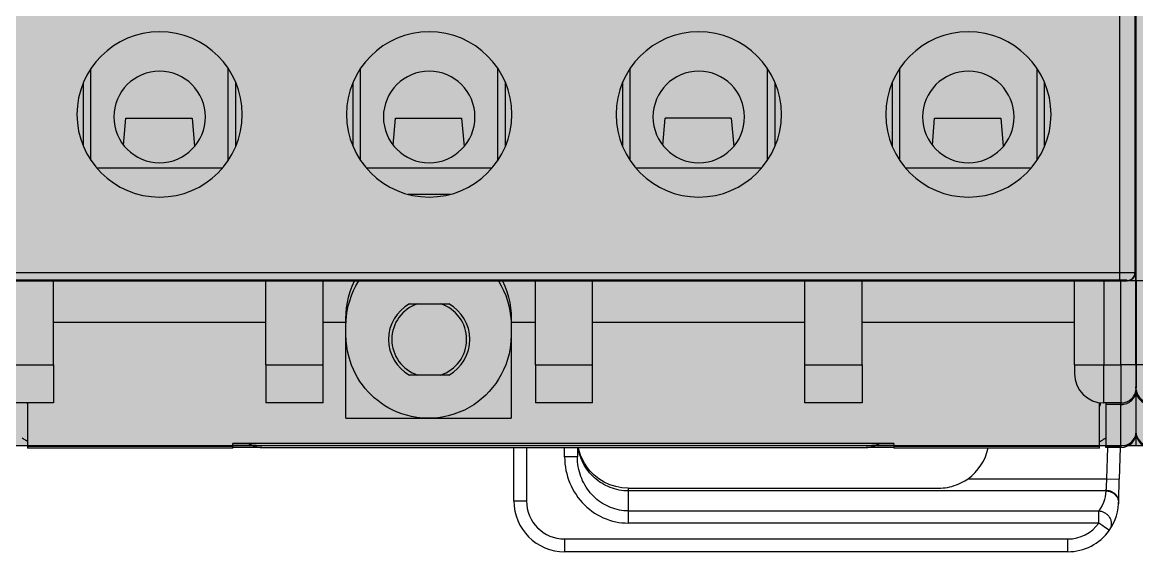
# Model space of a CAD drawing. Extents: x 20 to 1829, y -86 to 701.
# Drawn here: x 1257.72 to 1301.53, y 107.06 to 127.88 of the extents above; entities that cross this region are included whole.
import ezdxf

# ---------------------------------------------------------------- set-up
doc = ezdxf.new("R2010")
doc.units = 0
doc.layers.add('MAIN-1', color=7, linetype='Continuous')
doc.layers.add('SYMS', color=7, linetype='Continuous')

msp = doc.modelspace()

# ---------------------------------------------------------------- hatches: boundary and pattern name
at = {"layer": 'SYMS', "true_color": 0x8fbdb9}
h = msp.add_hatch(color=253, dxfattribs=at)
h.dxf.hatch_style = 1
h.paths.add_polyline_path([(1256.526, 111.226), (1301.504, 111.226), (1301.504, 181.726), (1256.526, 181.726)])
h = msp.add_hatch(color=253, dxfattribs=at)
h.dxf.hatch_style = 1
h.paths.add_polyline_path([(1301.515, 111.226), (1346.493, 111.226), (1346.493, 181.726), (1301.515, 181.726)])

# ---------------------------------------------------------------- linework, layer by layer
at = {"layer": 'MAIN-1'}
for p, q in [((1300.865, 118.043), (1300.865, 128.256)), ((1301.465, 128.256), (1301.465, 118.027)), ((1301.504, 117.706), (1301.504, 128.256)), ((1301.515, 117.706), (1301.515, 128.256)), ((1260.415, 122.447), (1260.415, 126.065)), ((1265.815, 122.447), (1265.815, 126.065)), ((1271.015, 122.447), (1271.015, 126.065)), ((1276.415, 122.447), (1276.415, 126.065)), ((1281.615, 122.447), (1281.615, 126.065)), ((1287.015, 122.447), (1287.015, 126.065)), ((1292.215, 122.447), (1292.215, 126.065)), ((1297.615, 122.447), (1297.615, 126.065)), ((1260.115, 125.506), (1260.115, 123.006)), ((1262.126, 125.66), (1262.127, 125.66)), ((1262.29, 125.755), (1262.29, 125.755)), ((1266.115, 123.006), (1266.115, 125.506)), ((1270.715, 125.506), (1270.715, 123.006)), ((1276.715, 123.006), (1276.715, 125.506)), ((1281.315, 125.506), (1281.315, 123.006)), ((1287.315, 123.006), (1287.315, 125.506)), ((1291.915, 125.506), (1291.915, 123.006)), ((1297.915, 123.006), (1297.915, 125.506)), ((1261.699, 123.045), (1261.79, 124.112)), ((1261.79, 124.112), (1264.39, 124.112)), ((1264.39, 124.112), (1264.487, 122.99)), ((1272.299, 123.045), (1272.39, 124.112)), ((1272.39, 124.112), (1274.99, 124.112)), ((1274.99, 124.112), (1275.087, 122.99)), ((1282.899, 123.045), (1282.99, 124.112)), ((1285.59, 124.112), (1282.99, 124.112)), ((1285.59, 124.112), (1285.687, 122.99)), ((1293.499, 123.045), (1293.59, 124.112)), ((1293.59, 124.112), (1296.19, 124.112)), ((1296.19, 124.112), (1296.287, 122.99)), ((1260.635, 122.156), (1265.596, 122.156)), ((1271.235, 122.156), (1276.196, 122.156)), ((1281.835, 122.156), (1286.796, 122.156)), ((1292.435, 122.156), (1297.396, 122.156)), ((1272.884, 121.114), (1274.547, 121.114)), ((1257.165, 118.043), (1300.865, 118.043)), ((1300.865, 117.743), (1300.865, 118.043)), ((1300.865, 118.043), (1300.893, 118.043)), ((1300.893, 118.043), (1300.921, 118.043)), ((1300.921, 118.043), (1300.948, 118.043)), ((1300.948, 118.043), (1300.976, 118.042)), ((1300.976, 118.042), (1301.003, 118.042)), ((1301.003, 118.042), (1301.03, 118.042)), ((1301.03, 118.042), (1301.056, 118.042)), ((1301.056, 118.042), (1301.082, 118.042)), ((1301.082, 118.042), (1301.108, 118.041)), ((1301.108, 118.041), (1301.133, 118.041)), ((1301.133, 118.041), (1301.157, 118.041)), ((1301.157, 118.041), (1301.181, 118.04)), ((1301.181, 118.04), (1301.205, 118.04)), ((1301.205, 118.04), (1301.227, 118.04)), ((1301.227, 118.04), (1301.249, 118.039)), ((1301.249, 118.039), (1301.27, 118.039)), ((1301.27, 118.039), (1301.29, 118.038)), ((1301.29, 118.038), (1301.309, 118.038)), ((1301.309, 118.038), (1301.327, 118.037)), ((1301.327, 118.037), (1301.344, 118.037)), ((1301.344, 118.037), (1301.36, 118.036)), ((1301.36, 118.036), (1301.375, 118.035)), ((1301.375, 118.035), (1301.389, 118.035)), ((1301.389, 118.035), (1301.402, 118.034)), ((1301.402, 118.034), (1301.414, 118.033)), ((1301.414, 118.033), (1301.425, 118.033)), ((1301.425, 118.033), (1301.434, 118.032)), ((1301.436, 117.876), (1301.429, 117.864)), ((1301.434, 118.032), (1301.442, 118.031)), ((1301.441, 117.888), (1301.436, 117.876)), ((1301.446, 117.901), (1301.441, 117.888)), ((1301.442, 118.031), (1301.449, 118.031)), ((1301.451, 117.913), (1301.446, 117.901)), ((1301.449, 118.031), (1301.455, 118.03)), ((1301.454, 117.926), (1301.451, 117.913)), ((1301.458, 117.939), (1301.454, 117.926)), ((1301.455, 118.03), (1301.459, 118.029)), ((1301.46, 117.952), (1301.458, 117.939)), ((1301.459, 118.029), (1301.463, 118.029)), ((1301.463, 117.965), (1301.46, 117.952)), ((1301.463, 118.029), (1301.465, 118.028)), ((1301.464, 117.979), (1301.463, 117.965)), ((1301.465, 117.992), (1301.464, 117.979)), ((1301.465, 118.028), (1301.465, 118.027)), ((1301.465, 118.027), (1301.465, 118.027)), ((1301.465, 118.027), (1301.465, 118.027)), ((1301.465, 118.027), (1301.465, 118.027)), ((1301.465, 118.027), (1301.465, 118.027)), ((1301.465, 118.027), (1301.465, 118.027)), ((1301.465, 118.027), (1301.465, 118.027)), ((1301.465, 118.006), (1301.465, 118.027)), ((1301.465, 118.027), (1301.465, 118.027)), ((1301.465, 118.027), (1301.465, 118.026)), ((1301.465, 118.026), (1301.465, 118.026)), ((1301.465, 118.026), (1301.465, 118.025)), ((1301.465, 118.025), (1301.465, 118.025)), ((1301.465, 118.025), (1301.465, 118.024)), ((1301.465, 118.006), (1301.465, 117.992)), ((1256.865, 117.706), (1301.165, 117.706)), ((1300.865, 117.743), (1257.165, 117.743)), ((1258.94, 114.406), (1258.94, 117.706)), ((1267.29, 114.406), (1267.29, 117.706)), ((1269.54, 114.406), (1269.54, 117.706)), ((1270.608, 117.286), (1270.685, 117.497)), ((1270.685, 117.497), (1270.779, 117.706)), ((1270.74, 117.325), (1270.836, 117.518)), ((1270.836, 117.518), (1270.945, 117.706)), ((1276.435, 117.706), (1276.545, 117.518)), ((1276.545, 117.518), (1276.641, 117.325)), ((1276.602, 117.706), (1276.695, 117.497)), ((1276.695, 117.497), (1276.773, 117.286)), ((1277.89, 114.406), (1277.89, 117.706)), ((1280.14, 114.406), (1280.14, 117.706)), ((1288.49, 114.406), (1288.49, 117.706)), ((1290.74, 114.406), (1290.74, 117.706)), ((1299.09, 114.406), (1299.09, 117.706)), ((1300.24, 117.706), (1300.24, 114.406)), ((1300.915, 114.406), (1300.915, 117.706)), ((1301.515, 117.706), (1300.915, 117.706)), ((1301.165, 117.706), (1301.165, 117.727)), ((1301.179, 117.706), (1301.165, 117.706)), ((1301.193, 117.707), (1301.179, 117.706)), ((1301.206, 117.708), (1301.193, 117.707)), ((1301.219, 117.71), (1301.206, 117.708)), ((1301.232, 117.713), (1301.219, 117.71)), ((1301.245, 117.716), (1301.232, 117.713)), ((1301.258, 117.72), (1301.245, 117.716)), ((1301.271, 117.725), (1301.258, 117.72)), ((1301.283, 117.73), (1301.271, 117.725)), ((1301.295, 117.735), (1301.283, 117.73)), ((1301.307, 117.741), (1301.295, 117.735)), ((1301.319, 117.748), (1301.307, 117.741)), ((1301.33, 117.755), (1301.319, 117.748)), ((1301.342, 117.763), (1301.33, 117.755)), ((1301.352, 117.771), (1301.342, 117.763)), ((1301.363, 117.78), (1301.352, 117.771)), ((1301.373, 117.789), (1301.363, 117.78)), ((1301.382, 117.798), (1301.373, 117.789)), ((1301.391, 117.808), (1301.382, 117.798)), ((1301.4, 117.819), (1301.391, 117.808)), ((1301.408, 117.829), (1301.4, 117.819)), ((1301.416, 117.841), (1301.408, 117.829)), ((1301.423, 117.852), (1301.416, 117.841)), ((1301.429, 117.864), (1301.423, 117.852)), ((1301.504, 114.406), (1301.504, 117.706)), ((1302.104, 117.706), (1301.504, 117.706)), ((1301.515, 117.706), (1301.515, 114.406)), ((1270.499, 116.86), (1270.546, 117.073)), ((1270.546, 117.073), (1270.608, 117.286)), ((1270.589, 116.93), (1270.657, 117.129)), ((1270.657, 117.129), (1270.74, 117.325)), ((1276.641, 117.325), (1276.723, 117.129)), ((1276.723, 117.129), (1276.792, 116.93)), ((1276.773, 117.286), (1276.835, 117.073)), ((1276.835, 117.073), (1276.882, 116.86)), ((1270.447, 116.44), (1270.466, 116.648)), ((1270.466, 116.648), (1270.499, 116.86)), ((1270.492, 116.531), (1270.534, 116.731)), ((1270.534, 116.731), (1270.589, 116.93)), ((1272.941, 116.806), (1274.49, 116.806)), ((1276.792, 116.93), (1276.847, 116.731)), ((1276.847, 116.731), (1276.888, 116.531)), ((1276.882, 116.86), (1276.915, 116.648)), ((1276.915, 116.648), (1276.934, 116.44)), ((1270.44, 116.235), (1270.447, 116.44)), ((1270.44, 116.082), (1270.44, 116.235)), ((1270.44, 115.947), (1270.446, 116.138)), ((1270.446, 116.138), (1270.463, 116.333)), ((1270.463, 116.333), (1270.492, 116.531)), ((1276.888, 116.531), (1276.918, 116.333)), ((1276.918, 116.333), (1276.935, 116.138)), ((1276.934, 116.44), (1276.94, 116.235)), ((1276.935, 116.138), (1276.94, 115.947)), ((1276.94, 116.235), (1276.94, 116.082)), ((1258.94, 116.082), (1267.29, 116.082)), ((1269.54, 116.082), (1270.44, 116.082)), ((1270.44, 112.303), (1270.44, 116.082)), ((1276.94, 116.082), (1277.89, 116.082)), ((1276.94, 116.082), (1276.94, 112.303)), ((1280.14, 116.082), (1288.49, 116.082)), ((1290.74, 116.082), (1299.09, 116.082)), ((1270.448, 115.363), (1270.44, 115.592)), ((1270.47, 115.148), (1270.448, 115.363)), ((1276.93, 115.325), (1276.9, 115.076)), ((1276.94, 115.592), (1276.93, 115.325)), ((1270.504, 114.944), (1270.47, 115.148)), ((1270.549, 114.75), (1270.504, 114.944)), ((1276.854, 114.842), (1276.795, 114.621)), ((1276.9, 115.076), (1276.854, 114.842)), ((1257.115, 114.406), (1258.94, 114.406)), ((1258.94, 114.406), (1258.94, 112.906)), ((1267.29, 114.406), (1267.29, 112.906)), ((1267.29, 114.406), (1269.54, 114.406)), ((1269.54, 112.906), (1269.54, 114.406)), ((1270.603, 114.565), (1270.549, 114.75)), ((1270.666, 114.389), (1270.603, 114.565)), ((1270.737, 114.22), (1270.666, 114.389)), ((1276.724, 114.411), (1276.641, 114.213)), ((1276.795, 114.621), (1276.724, 114.411)), ((1277.89, 114.406), (1277.89, 112.906)), ((1277.89, 114.406), (1280.14, 114.406)), ((1280.14, 112.906), (1280.14, 114.406)), ((1288.49, 112.906), (1288.49, 114.406)), ((1288.49, 114.406), (1290.74, 114.406)), ((1290.74, 114.406), (1290.74, 112.906)), ((1299.09, 114.406), (1300.24, 114.406)), ((1299.09, 114.406), (1299.09, 114.056)), ((1300.24, 114.406), (1300.915, 114.406)), ((1300.24, 112.906), (1300.24, 114.406)), ((1300.915, 114.406), (1300.915, 112.906)), ((1301.515, 114.406), (1300.915, 114.406)), ((1301.504, 114.406), (1301.504, 113.536)), ((1302.104, 114.406), (1301.504, 114.406)), ((1301.515, 114.406), (1301.515, 113.506)), ((1270.815, 114.058), (1270.737, 114.22)), ((1270.901, 113.903), (1270.815, 114.058)), ((1274.49, 114.006), (1272.941, 114.006)), ((1276.547, 114.024), (1276.444, 113.845)), ((1276.641, 114.213), (1276.547, 114.024)), ((1270.994, 113.755), (1270.901, 113.903)), ((1271.093, 113.614), (1270.994, 113.755)), ((1271.2, 113.479), (1271.093, 113.614)), ((1276.209, 113.514), (1276.078, 113.361)), ((1276.331, 113.675), (1276.209, 113.514)), ((1276.444, 113.845), (1276.331, 113.675)), ((1301.504, 113.513), (1301.504, 113.536)), ((1301.505, 113.491), (1301.504, 113.513)), ((1301.504, 113.506), (1301.504, 113.409)), ((1301.515, 113.409), (1301.515, 113.502)), ((1271.313, 113.35), (1271.2, 113.479)), ((1271.432, 113.227), (1271.313, 113.35)), ((1271.557, 113.11), (1271.432, 113.227)), ((1271.69, 113), (1271.557, 113.11)), ((1275.789, 113.081), (1275.631, 112.953)), ((1275.938, 113.217), (1275.789, 113.081)), ((1276.078, 113.361), (1275.938, 113.217)), ((1301.504, 113.409), (1301.504, 111.78)), ((1301.506, 113.471), (1301.505, 113.491)), ((1301.507, 113.452), (1301.506, 113.471)), ((1301.508, 113.435), (1301.507, 113.452)), ((1301.51, 113.42), (1301.508, 113.435)), ((1301.515, 111.78), (1301.515, 113.409)), ((1258.94, 112.906), (1257.115, 112.906)), ((1257.915, 112.906), (1257.915, 111.208)), ((1269.54, 112.906), (1267.29, 112.906)), ((1271.829, 112.895), (1271.69, 113)), ((1271.975, 112.798), (1271.829, 112.895)), ((1272.128, 112.708), (1271.975, 112.798)), ((1272.289, 112.625), (1272.128, 112.708)), ((1272.458, 112.549), (1272.289, 112.625)), ((1275.099, 112.628), (1274.9, 112.54)), ((1275.286, 112.727), (1275.099, 112.628)), ((1275.464, 112.835), (1275.286, 112.727)), ((1275.631, 112.953), (1275.464, 112.835)), ((1280.14, 112.906), (1277.89, 112.906)), ((1290.74, 112.906), (1288.49, 112.906)), ((1300.065, 111.208), (1300.065, 112.919)), ((1300.915, 112.906), (1300.24, 112.906)), ((1300.315, 112.906), (1300.315, 112.845)), ((1300.315, 112.845), (1300.315, 111.216)), ((1300.915, 112.845), (1300.315, 112.845)), ((1300.915, 112.845), (1300.915, 112.906)), ((1300.915, 111.216), (1300.915, 112.845)), ((1270.44, 112.303), (1273.69, 112.303)), ((1272.636, 112.481), (1272.458, 112.549)), ((1272.822, 112.423), (1272.636, 112.481)), ((1273.019, 112.374), (1272.822, 112.423)), ((1273.228, 112.336), (1273.019, 112.374)), ((1273.451, 112.312), (1273.228, 112.336)), ((1273.69, 112.303), (1273.451, 112.312)), ((1273.97, 112.315), (1273.69, 112.303)), ((1273.69, 112.303), (1276.94, 112.303)), ((1274.227, 112.348), (1273.97, 112.315)), ((1274.465, 112.398), (1274.227, 112.348)), ((1274.689, 112.463), (1274.465, 112.398)), ((1274.9, 112.54), (1274.689, 112.463)), ((1301.504, 111.78), (1301.504, 111.756)), ((1301.515, 111.756), (1301.515, 111.78)), ((1257.715, 111.532), (1257.748, 111.509)), ((1257.748, 111.509), (1257.78, 111.487)), ((1257.78, 111.487), (1257.813, 111.465)), ((1257.813, 111.465), (1257.847, 111.445)), ((1257.847, 111.445), (1257.881, 111.425)), ((1257.881, 111.425), (1257.915, 111.405)), ((1265.99, 111.208), (1265.99, 111.317)), ((1291.99, 111.317), (1265.99, 111.317)), ((1265.99, 111.306), (1266.905, 111.306)), ((1291.126, 111.306), (1291.99, 111.306)), ((1291.99, 111.317), (1291.99, 111.208)), ((1300.065, 111.378), (1300.108, 111.401)), ((1300.108, 111.401), (1300.151, 111.425)), ((1300.151, 111.425), (1300.193, 111.45)), ((1300.193, 111.45), (1300.234, 111.477)), ((1300.234, 111.477), (1300.275, 111.504)), ((1300.275, 111.504), (1300.315, 111.532)), ((1257.915, 111.208), (1257.915, 111.135)), ((1257.915, 111.208), (1265.99, 111.208)), ((1265.99, 111.135), (1257.915, 111.135)), ((1265.99, 111.135), (1265.99, 111.208)), ((1267.139, 111.156), (1265.99, 111.156)), ((1267.139, 111.156), (1267.431, 111.156)), ((1267.432, 111.156), (1290.599, 111.156)), ((1277.04, 109.056), (1277.04, 111.156)), ((1277.54, 111.156), (1277.54, 109.056)), ((1279.04, 110.792), (1279.04, 111.156)), ((1279.54, 111.156), (1279.54, 110.792)), ((1279.585, 111.064), (1279.568, 111.156)), ((1279.598, 111.077), (1279.581, 111.156)), ((1279.606, 110.973), (1279.585, 111.064)), ((1279.622, 110.989), (1279.598, 111.077)), ((1279.631, 110.884), (1279.606, 110.973)), ((1279.654, 110.892), (1279.622, 110.989)), ((1279.66, 110.797), (1279.631, 110.884)), ((1279.695, 110.784), (1279.654, 110.892)), ((1290.6, 111.156), (1290.891, 111.156)), ((1291.99, 111.156), (1290.891, 111.156)), ((1291.99, 111.208), (1300.065, 111.208)), ((1291.99, 111.208), (1291.99, 111.135)), ((1300.065, 111.135), (1291.99, 111.135)), ((1300.065, 111.135), (1300.065, 111.208)), ((1300.315, 111.156), (1300.315, 111.216)), ((1300.315, 111.216), (1300.915, 111.216)), ((1300.915, 111.156), (1300.315, 111.156)), ((1300.382, 111.156), (1300.35, 109.928)), ((1300.882, 111.156), (1300.849, 109.915)), ((1300.915, 111.216), (1300.915, 111.156)), ((1279.04, 110.792), (1279.044, 110.654)), ((1279.54, 110.792), (1279.04, 110.792)), ((1279.044, 110.654), (1279.054, 110.519)), ((1279.054, 110.519), (1279.071, 110.386)), ((1279.543, 110.69), (1279.54, 110.792)), ((1279.549, 110.589), (1279.543, 110.69)), ((1279.561, 110.489), (1279.549, 110.589)), ((1279.576, 110.391), (1279.561, 110.489)), ((1279.693, 110.711), (1279.66, 110.797)), ((1279.729, 110.627), (1279.693, 110.711)), ((1279.75, 110.665), (1279.695, 110.784)), ((1279.768, 110.545), (1279.729, 110.627)), ((1279.821, 110.534), (1279.75, 110.665)), ((1279.812, 110.464), (1279.768, 110.545)), ((1279.859, 110.386), (1279.812, 110.464)), ((1279.914, 110.391), (1279.821, 110.534)), ((1279.071, 110.386), (1279.094, 110.255)), ((1279.094, 110.255), (1279.123, 110.127)), ((1279.123, 110.127), (1279.158, 110.001)), ((1279.158, 110.001), (1279.199, 109.878)), ((1279.595, 110.295), (1279.576, 110.391)), ((1279.619, 110.201), (1279.595, 110.295)), ((1279.646, 110.109), (1279.619, 110.201)), ((1279.677, 110.019), (1279.646, 110.109)), ((1279.711, 109.932), (1279.677, 110.019)), ((1279.911, 110.308), (1279.859, 110.386)), ((1279.966, 110.233), (1279.911, 110.308)), ((1280.037, 110.237), (1279.914, 110.391)), ((1280.024, 110.161), (1279.966, 110.233)), ((1280.085, 110.091), (1280.024, 110.161)), ((1280.195, 110.076), (1280.037, 110.237)), ((1280.149, 110.025), (1280.085, 110.091)), ((1280.215, 109.962), (1280.149, 110.025)), ((1280.385, 109.923), (1280.195, 110.076)), ((1279.199, 109.878), (1279.245, 109.758)), ((1279.245, 109.758), (1279.296, 109.641)), ((1279.296, 109.641), (1279.354, 109.526)), ((1279.748, 109.846), (1279.711, 109.932)), ((1279.79, 109.762), (1279.748, 109.846)), ((1279.834, 109.68), (1279.79, 109.762)), ((1279.883, 109.6), (1279.834, 109.68)), ((1279.935, 109.522), (1279.883, 109.6)), ((1280.283, 109.903), (1280.215, 109.962)), ((1280.353, 109.848), (1280.283, 109.903)), ((1280.427, 109.795), (1280.353, 109.848)), ((1280.595, 109.793), (1280.385, 109.923)), ((1280.503, 109.746), (1280.427, 109.795)), ((1280.582, 109.699), (1280.503, 109.746)), ((1280.663, 109.656), (1280.582, 109.699)), ((1280.818, 109.691), (1280.595, 109.793)), ((1280.747, 109.617), (1280.663, 109.656)), ((1280.832, 109.582), (1280.747, 109.617)), ((1281.053, 109.616), (1280.818, 109.691)), ((1280.919, 109.55), (1280.832, 109.582)), ((1281.007, 109.523), (1280.919, 109.55)), ((1281.295, 109.571), (1281.053, 109.616)), ((1281.54, 109.556), (1281.295, 109.571)), ((1281.54, 109.556), (1293.74, 109.556)), ((1281.54, 109.556), (1281.54, 109.449)), ((1293.74, 109.556), (1293.83, 109.558)), ((1293.83, 109.558), (1293.919, 109.564)), ((1293.919, 109.564), (1294.008, 109.574)), ((1294.008, 109.574), (1294.096, 109.587)), ((1294.096, 109.587), (1294.184, 109.605)), ((1294.184, 109.605), (1294.271, 109.627)), ((1294.271, 109.627), (1294.359, 109.654)), ((1294.359, 109.654), (1294.447, 109.685)), ((1294.447, 109.685), (1294.534, 109.721)), ((1294.534, 109.721), (1294.618, 109.759)), ((1294.618, 109.759), (1294.697, 109.799)), ((1294.697, 109.799), (1294.77, 109.841)), ((1294.77, 109.841), (1294.838, 109.884)), ((1294.838, 109.884), (1294.903, 109.928)), ((1294.903, 109.928), (1300.35, 109.928)), ((1300.33, 109.554), (1300.329, 109.535)), ((1300.331, 109.575), (1300.33, 109.554)), ((1300.332, 109.597), (1300.331, 109.575)), ((1300.333, 109.62), (1300.332, 109.597)), ((1300.335, 109.644), (1300.333, 109.62)), ((1300.336, 109.669), (1300.335, 109.644)), ((1300.337, 109.696), (1300.336, 109.669)), ((1300.339, 109.723), (1300.337, 109.696)), ((1300.34, 109.751), (1300.339, 109.723)), ((1300.342, 109.779), (1300.34, 109.751)), ((1300.343, 109.809), (1300.342, 109.779)), ((1300.345, 109.838), (1300.343, 109.809)), ((1300.346, 109.868), (1300.345, 109.838)), ((1300.348, 109.898), (1300.346, 109.868)), ((1300.35, 109.928), (1300.348, 109.898)), ((1300.35, 109.928), (1300.849, 109.915)), ((1300.839, 109.53), (1300.841, 109.592)), ((1300.841, 109.592), (1300.843, 109.655)), ((1300.843, 109.655), (1300.844, 109.718)), ((1300.844, 109.718), (1300.846, 109.783)), ((1300.846, 109.783), (1300.848, 109.849)), ((1300.848, 109.849), (1300.849, 109.915)), ((1279.354, 109.526), (1279.417, 109.414)), ((1279.417, 109.414), (1279.488, 109.303)), ((1279.488, 109.303), (1279.565, 109.194)), ((1279.565, 109.194), (1279.648, 109.089)), ((1279.991, 109.446), (1279.935, 109.522)), ((1280.049, 109.373), (1279.991, 109.446)), ((1280.111, 109.303), (1280.049, 109.373)), ((1280.174, 109.236), (1280.111, 109.303)), ((1280.24, 109.174), (1280.174, 109.236)), ((1280.308, 109.115), (1280.24, 109.174)), ((1280.378, 109.059), (1280.308, 109.115)), ((1281.095, 109.5), (1281.007, 109.523)), ((1281.184, 109.482), (1281.095, 109.5)), ((1281.273, 109.467), (1281.184, 109.482)), ((1281.362, 109.457), (1281.273, 109.467)), ((1281.452, 109.451), (1281.362, 109.457)), ((1281.54, 109.449), (1281.452, 109.451)), ((1300.324, 109.449), (1281.54, 109.449)), ((1281.54, 109.449), (1281.54, 108.662)), ((1300.294, 109.218), (1300.265, 109.104)), ((1300.313, 109.333), (1300.294, 109.218)), ((1300.324, 109.449), (1300.313, 109.333)), ((1300.325, 109.458), (1300.324, 109.455)), ((1300.324, 109.455), (1300.324, 109.452)), ((1300.324, 109.452), (1300.324, 109.449)), ((1300.324, 109.449), (1300.345, 109.449)), ((1300.326, 109.472), (1300.325, 109.468)), ((1300.325, 109.468), (1300.325, 109.465)), ((1300.325, 109.465), (1300.325, 109.461)), ((1300.325, 109.461), (1300.325, 109.458)), ((1300.327, 109.5), (1300.326, 109.486)), ((1300.326, 109.486), (1300.326, 109.472)), ((1300.326, 109.472), (1300.349, 109.472)), ((1300.328, 109.517), (1300.327, 109.5)), ((1300.329, 109.535), (1300.328, 109.517)), ((1300.345, 109.449), (1300.366, 109.447)), ((1300.349, 109.472), (1300.372, 109.47)), ((1300.366, 109.447), (1300.389, 109.445)), ((1300.372, 109.47), (1300.396, 109.467)), ((1300.389, 109.445), (1300.411, 109.441)), ((1300.396, 109.467), (1300.42, 109.464)), ((1300.411, 109.441), (1300.434, 109.437)), ((1300.42, 109.464), (1300.445, 109.459)), ((1300.434, 109.437), (1300.457, 109.431)), ((1300.445, 109.459), (1300.469, 109.453)), ((1300.457, 109.431), (1300.48, 109.424)), ((1300.469, 109.453), (1300.493, 109.445)), ((1300.48, 109.424), (1300.503, 109.416)), ((1300.493, 109.445), (1300.517, 109.437)), ((1300.503, 109.416), (1300.526, 109.407)), ((1300.517, 109.437), (1300.541, 109.427)), ((1300.526, 109.407), (1300.549, 109.396)), ((1300.541, 109.427), (1300.565, 109.416)), ((1300.549, 109.396), (1300.572, 109.384)), ((1300.565, 109.416), (1300.588, 109.403)), ((1300.572, 109.384), (1300.595, 109.371)), ((1300.588, 109.403), (1300.61, 109.39)), ((1300.595, 109.371), (1300.617, 109.357)), ((1300.61, 109.39), (1300.632, 109.375)), ((1300.617, 109.357), (1300.638, 109.341)), ((1300.632, 109.375), (1300.653, 109.36)), ((1300.638, 109.341), (1300.659, 109.324)), ((1300.653, 109.36), (1300.673, 109.343)), ((1300.659, 109.324), (1300.679, 109.305)), ((1300.673, 109.343), (1300.692, 109.325)), ((1300.679, 109.305), (1300.698, 109.286)), ((1300.692, 109.325), (1300.71, 109.307)), ((1300.698, 109.286), (1300.716, 109.265)), ((1300.71, 109.307), (1300.726, 109.287)), ((1300.716, 109.265), (1300.733, 109.243)), ((1300.726, 109.287), (1300.742, 109.267)), ((1300.733, 109.243), (1300.748, 109.22)), ((1300.742, 109.267), (1300.756, 109.246)), ((1300.748, 109.22), (1300.763, 109.197)), ((1300.756, 109.246), (1300.769, 109.225)), ((1300.763, 109.197), (1300.776, 109.173)), ((1300.769, 109.225), (1300.781, 109.203)), ((1300.776, 109.173), (1300.787, 109.148)), ((1300.781, 109.203), (1300.791, 109.181)), ((1300.787, 109.148), (1300.797, 109.123)), ((1300.791, 109.181), (1300.8, 109.158)), ((1300.797, 109.123), (1300.805, 109.097)), ((1300.8, 109.158), (1300.808, 109.136)), ((1300.808, 109.136), (1300.814, 109.113)), ((1300.814, 109.113), (1300.818, 109.091)), ((1300.828, 109.102), (1300.829, 109.143)), ((1300.829, 109.143), (1300.83, 109.186)), ((1300.83, 109.186), (1300.832, 109.233)), ((1300.832, 109.233), (1300.833, 109.283)), ((1300.833, 109.283), (1300.834, 109.335)), ((1300.834, 109.338), (1300.835, 109.349)), ((1300.835, 109.382), (1300.836, 109.393)), ((1300.835, 109.371), (1300.835, 109.382)), ((1300.835, 109.36), (1300.835, 109.371)), ((1300.835, 109.349), (1300.835, 109.36)), ((1300.836, 109.413), (1300.838, 109.47)), ((1300.836, 109.393), (1300.836, 109.405)), ((1300.838, 109.47), (1300.839, 109.53)), ((1277.04, 109.056), (1277.54, 109.056)), ((1279.648, 109.089), (1279.734, 108.989)), ((1279.734, 108.989), (1279.824, 108.895)), ((1279.824, 108.895), (1279.917, 108.807)), ((1279.917, 108.807), (1280.013, 108.726)), ((1280.013, 108.726), (1280.113, 108.65)), ((1280.451, 109.006), (1280.378, 109.059)), ((1280.526, 108.957), (1280.451, 109.006)), ((1280.604, 108.91), (1280.526, 108.957)), ((1280.684, 108.868), (1280.604, 108.91)), ((1280.766, 108.829), (1280.684, 108.868)), ((1280.849, 108.794), (1280.766, 108.829)), ((1280.934, 108.763), (1280.849, 108.794)), ((1281.019, 108.736), (1280.934, 108.763)), ((1281.106, 108.713), (1281.019, 108.736)), ((1281.193, 108.695), (1281.106, 108.713)), ((1281.28, 108.68), (1281.193, 108.695)), ((1281.367, 108.67), (1281.28, 108.68)), ((1300.117, 108.771), (1300.046, 108.662)), ((1300.177, 108.88), (1300.117, 108.771)), ((1300.226, 108.992), (1300.177, 108.88)), ((1300.265, 109.104), (1300.226, 108.992)), ((1300.779, 108.622), (1300.807, 108.78)), ((1300.805, 109.097), (1300.812, 109.071)), ((1300.807, 108.78), (1300.823, 108.941)), ((1300.812, 109.071), (1300.817, 109.045)), ((1300.817, 109.045), (1300.821, 109.019)), ((1300.818, 109.091), (1300.822, 109.069)), ((1300.821, 109.019), (1300.823, 108.993)), ((1300.822, 109.069), (1300.824, 109.046)), ((1300.823, 108.993), (1300.824, 108.967)), ((1300.824, 108.967), (1300.823, 108.941)), ((1300.823, 108.95), (1300.824, 108.959)), ((1300.823, 108.941), (1300.823, 108.95)), ((1300.824, 109.046), (1300.825, 109.025)), ((1300.824, 108.968), (1300.825, 108.978)), ((1300.824, 108.959), (1300.824, 108.968)), ((1300.825, 109.002), (1300.825, 109.003)), ((1300.825, 109.003), (1300.825, 109.003)), ((1300.825, 109.001), (1300.825, 109.002)), ((1300.825, 109.002), (1300.825, 109.002)), ((1300.825, 109.002), (1300.825, 109.002)), ((1300.825, 108.989), (1300.825, 109.001)), ((1300.825, 109.001), (1300.825, 109.001)), ((1300.825, 108.978), (1300.825, 108.989)), ((1300.826, 109.033), (1300.827, 109.066)), ((1300.825, 109.003), (1300.826, 109.033)), ((1300.825, 109.025), (1300.825, 109.003)), ((1300.827, 109.066), (1300.828, 109.102)), ((1280.113, 108.65), (1280.218, 108.578)), ((1280.218, 108.578), (1280.327, 108.511)), ((1280.327, 108.511), (1280.441, 108.449)), ((1280.441, 108.449), (1280.559, 108.393)), ((1280.559, 108.393), (1280.679, 108.343)), ((1280.679, 108.343), (1280.802, 108.3)), ((1280.802, 108.3), (1280.926, 108.263)), ((1280.926, 108.263), (1281.05, 108.234)), ((1281.454, 108.664), (1281.367, 108.67)), ((1281.54, 108.662), (1281.454, 108.664)), ((1281.54, 108.662), (1300.046, 108.662)), ((1281.54, 108.662), (1281.54, 108.183)), ((1300.046, 108.662), (1300.071, 108.66)), ((1300.071, 108.66), (1300.097, 108.657)), ((1300.097, 108.657), (1300.123, 108.652)), ((1300.123, 108.652), (1300.15, 108.645)), ((1300.15, 108.645), (1300.177, 108.637)), ((1300.177, 108.637), (1300.205, 108.627)), ((1300.205, 108.627), (1300.232, 108.615)), ((1300.232, 108.615), (1300.26, 108.602)), ((1300.26, 108.602), (1300.287, 108.586)), ((1300.287, 108.586), (1300.314, 108.569)), ((1300.314, 108.569), (1300.34, 108.55)), ((1300.34, 108.55), (1300.365, 108.528)), ((1300.365, 108.528), (1300.389, 108.505)), ((1300.389, 108.505), (1300.412, 108.481)), ((1300.412, 108.481), (1300.433, 108.455)), ((1300.433, 108.455), (1300.453, 108.427)), ((1300.453, 108.427), (1300.47, 108.398)), ((1300.47, 108.398), (1300.486, 108.368)), ((1300.486, 108.368), (1300.5, 108.337)), ((1300.5, 108.337), (1300.511, 108.306)), ((1300.511, 108.306), (1300.521, 108.274)), ((1300.521, 108.274), (1300.528, 108.242)), ((1300.528, 108.242), (1300.533, 108.211)), ((1300.621, 108.173), (1300.686, 108.319)), ((1300.686, 108.319), (1300.738, 108.468)), ((1300.738, 108.468), (1300.779, 108.622)), ((1281.05, 108.234), (1281.173, 108.211)), ((1281.173, 108.211), (1281.296, 108.195)), ((1281.296, 108.195), (1281.418, 108.186)), ((1281.418, 108.186), (1281.54, 108.183)), ((1300.046, 108.183), (1281.54, 108.183)), ((1300.453, 107.892), (1300.544, 108.031)), ((1300.466, 107.912), (1300.453, 107.892)), ((1300.479, 107.933), (1300.466, 107.912)), ((1300.491, 107.956), (1300.479, 107.933)), ((1300.502, 107.98), (1300.491, 107.956)), ((1300.511, 108.005), (1300.502, 107.98)), ((1300.519, 108.032), (1300.511, 108.005)), ((1300.526, 108.059), (1300.519, 108.032)), ((1300.531, 108.088), (1300.526, 108.059)), ((1300.535, 108.117), (1300.531, 108.088)), ((1300.533, 108.211), (1300.535, 108.179)), ((1300.535, 108.179), (1300.536, 108.148)), ((1300.536, 108.148), (1300.535, 108.117)), ((1300.544, 108.031), (1300.621, 108.173)), ((1279.04, 107.556), (1298.826, 107.556)), ((1279.04, 107.556), (1279.04, 107.056)), ((1298.826, 107.056), (1298.826, 107.556)), ((1298.826, 107.056), (1279.04, 107.056))]:
    msp.add_line(p, q, dxfattribs=at)
for centre, radius, start, end in [((1263.115, 124.256), 3.25, 0, 180), ((1273.715, 124.256), 3.25, 0, 180), ((1284.315, 124.256), 3.25, 0, 180), ((1294.915, 124.256), 3.25, 0, 180), ((1263.115, 124.156), 1.8, 0, 180), ((1273.715, 124.156), 1.8, 0, 180), ((1284.315, 124.156), 1.8, 0, 180), ((1294.915, 124.156), 1.8, 0, 180), ((1263.115, 124.256), 3.25, 180, 0), ((1263.115, 124.156), 1.8, 180, 0), ((1273.715, 124.256), 3.25, 180, 0), ((1273.715, 124.156), 1.8, 180, 0), ((1284.315, 124.256), 3.25, 180, 0), ((1284.315, 124.156), 1.8, 180, 0), ((1294.915, 124.256), 3.25, 180, 0), ((1294.915, 124.156), 1.8, 180, 0), ((1273.715, 115.406), 1.6, 118.955, 241.045), ((1273.715, 115.406), 1.47, 107.7528, 180), ((1273.715, 115.406), 1.47, 0, 72.2472), ((1273.715, 115.406), 1.6, 298.955, 61.045), ((1273.715, 115.406), 1.47, 180, 252.2472), ((1273.715, 115.406), 1.47, 287.7528, 0), ((1300.24, 114.056), 1.15, 180, 270), ((1300.915, 113.506), 0.6, 270, 0.0002), ((1302.104, 113.506), 0.6, 188.1816, 270), ((1300.915, 111.756), 0.6, 270, 0), ((1302.104, 111.756), 0.6, 180, 270), ((1267.139, 112.156), 1, 238.1424, 270), ((1290.891, 112.156), 1, 270, 301.8578), ((1293.74, 111.556), 2, 305.5384, 347.8729), ((1279.04, 109.056), 2, 180, 270), ((1279.04, 109.056), 1.5, 180, 270), ((1298.826, 109.056), 1.5, 270, 324.4303), ((1298.826, 109.056), 2, 270, 324.4301)]:
    msp.add_arc(centre, radius, start, end, dxfattribs=at)
for centre, major_axis, ratio, start_param, end_param in [((1301.165, 118.027), (-0.3, 0), 0.99863, 1.570796, 3.133051), ((1301.165, 118.027), (-0.3, 0), 0.99863, 3.133051, 3.141548), ((1300.865, 117.727), (0.3, 0), 0.052239, -0.000855, 1.570167), ((1300.915, 113.409), (-0.6, 0), 0.939693, 1.570796, 3.1416), ((1302.104, 113.409), (-0.6, 0), 0.939693, -0.000012, 1.570796), ((1258.883, 113.129), (1, 0), 0.999658, -2.916218, -2.885402), ((1299.148, 113.129), (1, 0), 0.999658, -0.409253, -0.219278), ((1300.915, 111.78), (0.6, 0), 0.939693, -1.570796, 0), ((1302.104, 111.78), (0.6, 0), 0.939693, -3.141593, -1.570796), ((1300.046, 108.183), (0, 0.5), 0.000008, -1.57078, -0.290087), ((1300.046, 108.183), (-0.407, 0.291), 0.000014, -3.141591, -1.570795)]:
    msp.add_ellipse(centre, major_axis=major_axis, ratio=ratio, start_param=start_param, end_param=end_param, dxfattribs=at)
at = {"layer": 'SYMS'}
for points in [[(1256.526, 181.726), (1301.504, 181.726), (1301.504, 111.226), (1256.526, 111.226)], [(1301.515, 181.726), (1346.493, 181.726), (1346.493, 111.226), (1301.515, 111.226)]]:
    msp.add_lwpolyline(points, close=True, dxfattribs=at)

doc.saveas('drawing.dxf')
